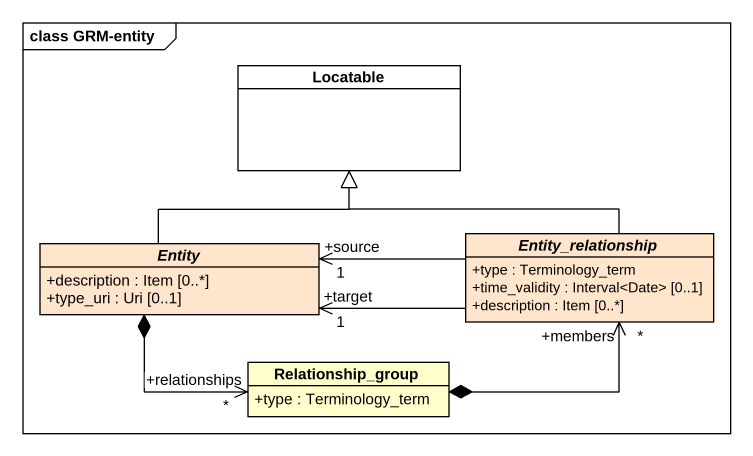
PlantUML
@startuml
mainframe class GRM-entity
hide circle
hide empty members
skinparam classAttributeIconSize 0
class Locatable #FFFFFF
abstract class Entity_relationship #FFE5CB {
  +type : Terminology_term
  +time_validity : Interval<Date> [0..1]
  +description : Item [0..*]
}
abstract class "Entity" as Entity_ #FFE5CB {
  +description : Item [0..*]
  +type_uri : Uri [0..1]
}
class Relationship_group {
  +type : Terminology_term
}
Entity_relationship -up-|> Locatable
Entity_ -up-|> Locatable
Entity_ "+source\n1" <-right- Entity_relationship
Entity_ "+target\n1" <-right- Entity_relationship
Entity_ *--> "+relationships\n*" Relationship_group
Relationship_group *-right-> "+members\n*" Entity_relationship
@enduml
